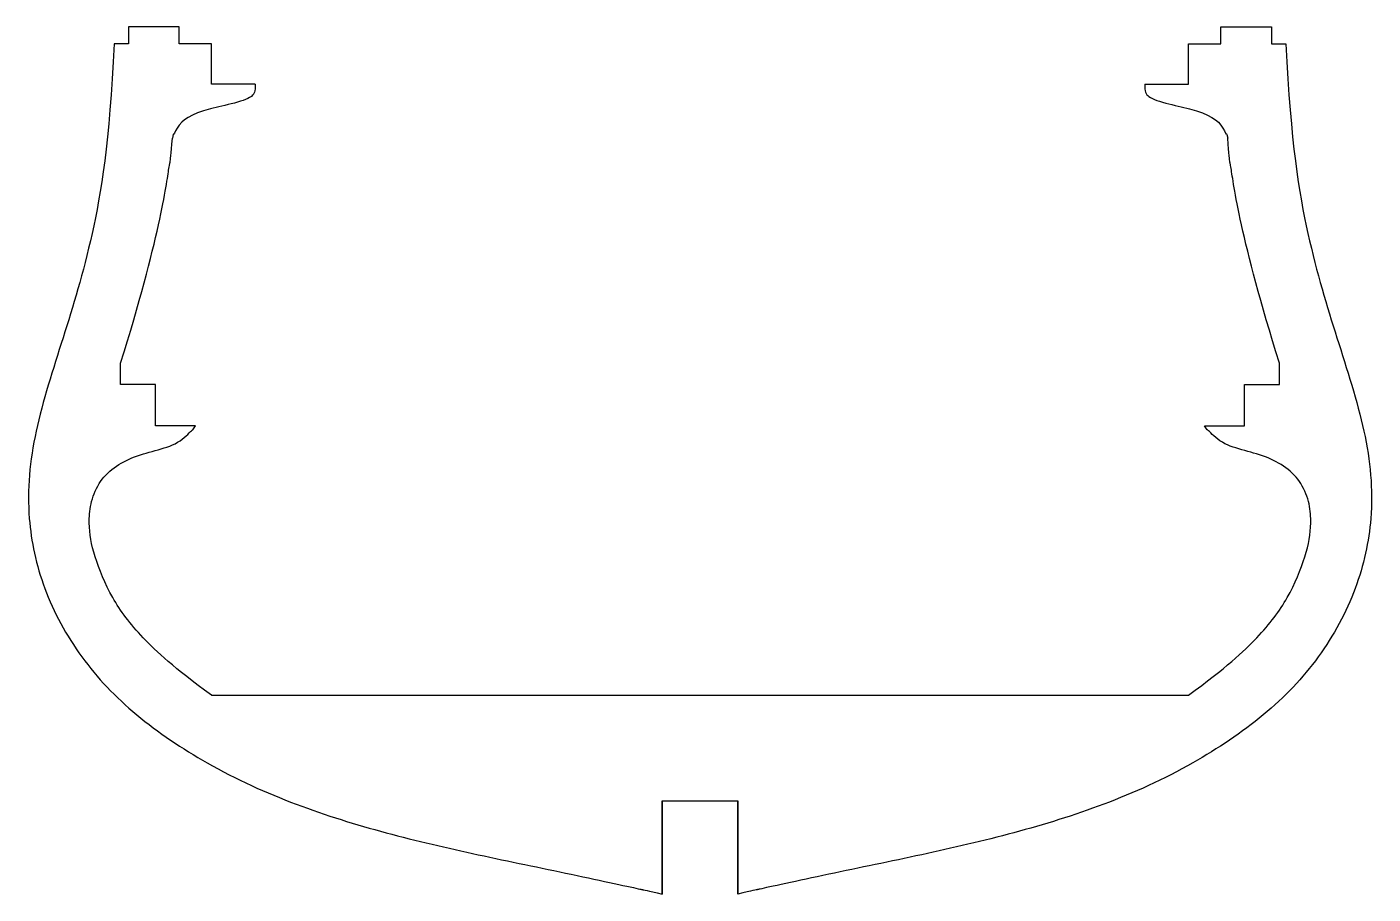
# Model space of a CAD drawing. Header units: millimetres. Extents: x -16 to 127, y -21 to 71.
import ezdxf

# ---------------------------------------------------------------- set-up
doc = ezdxf.new("R2010")
doc.units = ezdxf.units.MM

msp = doc.modelspace()

# ---------------------------------------------------------------- linework, layer by layer
at = {"color": 7, "linetype": 'Continuous'}
for p, q in [((-5.21, 70.88), (-5.21, 69.09)), ((0.14, 70.88), (-5.21, 70.88)), ((0.14, 69.09), (0.14, 70.88)), ((110.65, 69.09), (110.65, 70.88)), ((110.65, 70.88), (116.01, 70.88)), ((116.01, 70.88), (116.01, 69.09)), ((-5.21, 69.09), (-6.74, 69.09)), ((3.58, 69.09), (0.14, 69.09)), ((3.58, 64.82), (3.58, 69.09)), ((107.21, 64.82), (107.21, 69.09)), ((107.21, 69.09), (110.65, 69.09)), ((116.01, 69.09), (117.54, 69.09)), ((8.21, 64.82), (3.58, 64.82)), ((102.58, 64.82), (107.21, 64.82)), ((-6.06, 32.94), (-6.06, 35.22)), ((116.86, 32.94), (116.86, 35.22)), ((-2.36, 32.94), (-6.06, 32.94)), ((-2.36, 28.59), (-2.36, 32.94)), ((113.15, 28.59), (113.15, 32.94)), ((113.15, 32.94), (116.86, 32.94)), ((1.89, 28.59), (-2.36, 28.59)), ((108.9, 28.59), (113.15, 28.59)), ((3.58, 0), (107.21, 0)), ((51.4, -21.09), (51.4, -11.19)), ((51.4, -11.19), (59.4, -11.19)), ((51.4, -11.19), (51.4, -21.09)), ((59.4, -11.19), (59.4, -21.09)), ((59.4, -21.09), (59.4, -11.19))]:
    msp.add_line(p, q, dxfattribs=at)
for points, knots in [([(-6.74, 69.09), (-7.26, 58.51), (-9, 48.04), (-12.14, 37.93), (-15.42, 27.8), (-16.22, 19.53), (-14.49, 11.26), (-10.48, 3.85), (-4.69, -2.2), (3.54, -7.73), (12.55, -11.77), (22.1, -14.71), (31.91, -16.97), (41.76, -18.96), (51.4, -21.09), (48.19, -20.36), (51.4, -21.09)], [0, 0, 0, 0, 0.078044, 0.156205, 0.23415, 0.312627, 0.373825, 0.436034, 0.498103, 0.55977, 0.632812, 0.705572, 0.779114, 0.853327, 0.927337, 1, 1, 1, 1]), ([(117.54, 69.09), (118.06, 58.51), (119.79, 48.04), (122.93, 37.93), (126.22, 27.8), (127.02, 19.53), (125.28, 11.26), (121.28, 3.85), (115.49, -2.2), (107.26, -7.73), (98.24, -11.77), (88.7, -14.71), (78.88, -16.97), (69.03, -18.96), (59.4, -21.09), (62.6, -20.36), (59.4, -21.09)], [0, 0, 0, 0, 0.078044, 0.156205, 0.23415, 0.312627, 0.373825, 0.436034, 0.498103, 0.55977, 0.632812, 0.705572, 0.779114, 0.853327, 0.927337, 1, 1, 1, 1]), ([(8.21, 64.82), (8.28, 64.03), (7.95, 63.49), (6.59, 62.91), (2.23, 61.98), (0.27, 61.06), (-0.57, 59.08), (-0.39, 59.83), (-0.57, 59.08)], [0, 0, 0, 0, 0.068105, 0.122431, 0.249134, 0.630787, 0.816074, 1, 1, 1, 1]), ([(102.58, 64.82), (102.51, 64.03), (102.85, 63.49), (104.21, 62.91), (108.57, 61.98), (110.52, 61.06), (111.37, 59.08), (111.18, 59.83), (111.37, 59.08)], [0, 0, 0, 0, 0.068105, 0.122431, 0.249134, 0.630787, 0.816074, 1, 1, 1, 1]), ([(-6.06, 35.22), (-1.95, 48.32), (-0.57, 59.08), (-0.89, 55.47), (-0.57, 59.08)], [0, 0, 0, 0, 0.558533, 1, 1, 1, 1]), ([(116.86, 35.22), (112.74, 48.32), (111.37, 59.08), (111.69, 55.47), (111.37, 59.08)], [0, 0, 0, 0, 0.558533, 1, 1, 1, 1]), ([(3.58, 0), (-0.42, 2.92), (-4.08, 6.27), (-7.07, 10.23), (-9.01, 14.99), (-9.45, 17.63), (-9.33, 20.2), (-8.51, 22.47), (-6.85, 24.22), (-4.57, 25.39), (-2.02, 26.03), (0.32, 26.77), (1.89, 28.59), (1.43, 27.89), (1.89, 28.59)], [0, 0, 0, 0, 0.123472, 0.247208, 0.3707, 0.498653, 0.565336, 0.629532, 0.689705, 0.749725, 0.813549, 0.879099, 0.940262, 1, 1, 1, 1]), ([(107.21, 0), (111.21, 2.92), (114.88, 6.27), (117.86, 10.23), (119.81, 14.99), (120.24, 17.63), (120.13, 20.2), (119.3, 22.47), (117.64, 24.22), (115.36, 25.39), (112.81, 26.03), (110.47, 26.77), (108.9, 28.59), (109.37, 27.89), (108.9, 28.59)], [0, 0, 0, 0, 0.123472, 0.247208, 0.3707, 0.498653, 0.565336, 0.629533, 0.689705, 0.749725, 0.813549, 0.879099, 0.940262, 1, 1, 1, 1])]:
    msp.add_open_spline(points, degree=3, knots=knots, dxfattribs=at)

doc.saveas('drawing.dxf')
